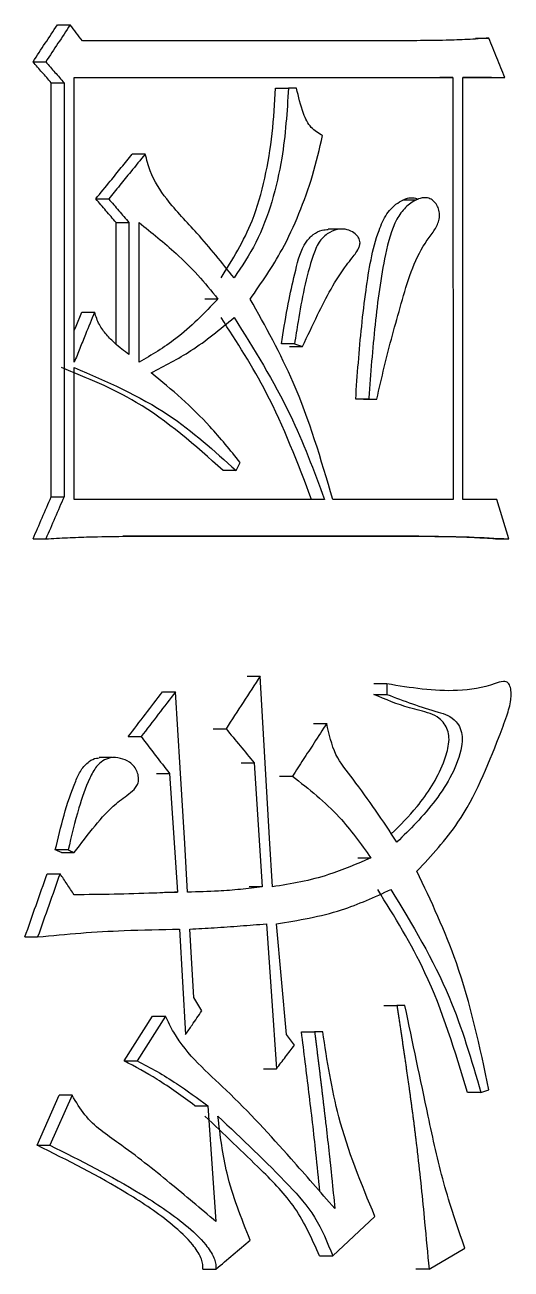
# Model space of a CAD drawing. Header units: millimetres. Extents: x 1953 to 4389, y 564 to 2287.
# Drawn here: x 2978.7 to 2980.7, y 823.92 to 829.02 of the extents above; entities that cross this region are included whole.
import ezdxf

# ---------------------------------------------------------------- set-up
doc = ezdxf.new("R2010")
doc.units = ezdxf.units.MM

msp = doc.modelspace()

# ---------------------------------------------------------------- linework, layer by layer
at = {"color": 7, "linetype": 'Continuous', "lineweight": 25}
for p, q in [((2978.834, 829.023), (2978.8865, 829.023)), ((2980.3096, 828.9581), (2978.9365, 828.9581)), ((2980.5502, 828.9689), (2980.6049, 828.9689)), ((2978.7341, 828.8716), (2978.7865, 828.8716)), ((2978.809, 828.785), (2978.8615, 828.785)), ((2978.809, 827.0867), (2978.809, 828.785)), ((2978.8615, 828.785), (2978.8615, 827.0867)), ((2978.9032, 828.8067), (2980.4573, 828.8067)), ((2978.9032, 827.6384), (2978.9032, 828.8067)), ((2980.4573, 828.8067), (2980.4028, 828.8067)), ((2980.4573, 828.8067), (2980.4574, 827.0759)), ((2980.4984, 828.8067), (2980.6704, 828.8067)), ((2980.4984, 827.0759), (2980.4984, 828.8067)), ((2980.6155, 828.8067), (2980.4984, 828.8067)), ((2980.6156, 828.8067), (2980.6704, 828.8067)), ((2979.7287, 828.7634), (2979.7824, 828.7634)), ((2979.8154, 828.7634), (2979.7824, 828.7634)), ((2979.1416, 828.4932), (2979.1945, 828.4932)), ((2978.9919, 828.3091), (2979.0447, 828.3091)), ((2980.3058, 828.3043), (2980.2511, 828.3042)), ((2979.075, 827.7124), (2979.075, 828.2117)), ((2979.1278, 828.2117), (2979.1278, 827.6708)), ((2979.1694, 827.6384), (2979.1694, 828.2117)), ((2980.0001, 828.1849), (2979.9458, 828.1849)), ((2979.8071, 827.7141), (2979.7533, 827.7141)), ((2979.8071, 827.7141), (2979.8402, 827.7033)), ((2978.9032, 827.0759), (2978.9032, 827.6168)), ((2980.1123, 827.487), (2980.0582, 827.487)), ((2980.0907, 827.487), (2980.1448, 827.487)), ((2980.1123, 827.487), (2980.1449, 827.487)), ((2979.5674, 827.1948), (2979.514, 827.1948)), ((2979.5674, 827.1948), (2979.584, 827.2273)), ((2978.809, 827.0867), (2978.8615, 827.0867)), ((2979.9308, 827.0759), (2978.9032, 827.0759)), ((2980.4574, 827.0759), (2979.9639, 827.0759)), ((2980.6377, 827.0759), (2980.4984, 827.0759)), ((2978.7341, 826.9136), (2978.7865, 826.9136)), ((2980.2962, 826.9245), (2979.1028, 826.9244)), ((2979.1029, 826.9244), (2980.3506, 826.9245)), ((2980.2963, 826.9245), (2980.3506, 826.9245)), ((2980.632, 826.9136), (2980.6868, 826.9136)), ((2979.6132, 826.3511), (2979.6667, 826.3511)), ((2980.1863, 826.3187), (2980.1321, 826.3187)), ((2980.1863, 826.3187), (2980.1863, 826.2755)), ((2979.2657, 826.2862), (2979.3188, 826.2862)), ((2980.132, 826.2757), (2980.1863, 826.2757)), ((2979.4727, 826.1348), (2979.526, 826.1348)), ((2979.8853, 826.1565), (2979.9392, 826.1565)), ((2979.1248, 826.1023), (2979.1777, 826.1023)), ((2979.0592, 826.0161), (2979.0061, 826.016)), ((2979.5884, 825.9942), (2979.6419, 825.9942)), ((2979.2409, 825.9509), (2979.2939, 825.9509)), ((2979.7451, 825.94), (2979.7989, 825.94)), ((2978.8782, 825.6372), (2978.8256, 825.6372)), ((2978.8507, 825.6263), (2978.9032, 825.6263)), ((2980.0663, 825.6047), (2980.1204, 825.6047)), ((2978.7924, 825.5398), (2978.8449, 825.5398)), ((2979.274, 825.4641), (2979.3271, 825.4641)), ((2979.675, 825.4857), (2979.6214, 825.4857)), ((2978.7008, 825.2802), (2978.7532, 825.2802)), ((2980.1732, 824.999), (2980.2274, 824.999)), ((2980.2602, 824.999), (2980.2274, 824.999)), ((2979.1082, 824.7718), (2979.224, 824.9553)), ((2979.2771, 824.9553), (2979.1611, 824.7718)), ((2979.224, 824.9553), (2979.2771, 824.9553)), ((2979.8359, 824.8908), (2979.8897, 824.8908)), ((2979.9227, 824.8908), (2979.8897, 824.8908)), ((2979.8072, 824.8367), (2979.7741, 824.88)), ((2979.1082, 824.7718), (2979.1611, 824.7718)), ((2979.6792, 824.7394), (2979.7328, 824.7394)), ((2980.5721, 824.642), (2980.5174, 824.642)), ((2980.5721, 824.642), (2980.6049, 824.6528)), ((2978.7508, 824.4256), (2978.8421, 824.6307)), ((2978.8947, 824.6307), (2978.8032, 824.4256)), ((2978.8947, 824.6307), (2978.8421, 824.6307)), ((2979.3982, 824.5879), (2979.4515, 824.5879)), ((2979.4515, 824.5879), (2979.4846, 824.1121)), ((2978.7508, 824.4256), (2978.8032, 824.4256)), ((2979.9639, 823.9713), (2980.1369, 824.1336)), ((2980.3589, 823.9172), (2980.506, 824.0034)), ((2979.4313, 823.9172), (2979.4846, 823.9172)), ((2980.3589, 823.9172), (2980.3045, 823.9172))]:
    msp.add_line(p, q, dxfattribs=at)
at = {"color": 7, "linetype": 'Continuous', "lineweight": 25, "flags": 128}
for points in [[(2980.3096, 828.9581), (2980.2824, 828.9581), (2980.2552, 828.9581)], [(2979.075, 828.2117), (2979.1014, 828.2117), (2979.1278, 828.2117)], [(2979.4928, 827.8981), (2979.4782, 827.8981), (2979.4636, 827.8981), (2979.4395, 827.8981)], [(2978.9032, 827.7683), (2978.9106, 827.7868), (2978.9338, 827.8439)], [(2978.9338, 827.8439), (2978.9601, 827.8439), (2978.9864, 827.8439)], [(2979.7864, 827.7033), (2979.8085, 827.7033), (2979.8243, 827.7033), (2979.8402, 827.7033)], [(2980.6868, 826.9136), (2980.6622, 826.9948), (2980.6377, 827.0759)], [(2979.7163, 825.4857), (2979.7049, 825.6853), (2979.6858, 826.0182), (2979.6667, 826.3511)], [(2979.3686, 825.4641), (2979.3565, 825.6636), (2979.3377, 825.9749), (2979.3188, 826.2862)], [(2979.6419, 825.9942), (2979.6584, 825.74), (2979.675, 825.4857)], [(2979.2939, 825.9509), (2979.3105, 825.7075), (2979.3271, 825.4641)], [(2979.3354, 825.3127), (2979.3479, 825.0963), (2979.3603, 824.88)], [(2979.3935, 825.0314), (2979.3852, 825.172), (2979.3769, 825.3127)], [(2979.6915, 825.3343), (2979.7122, 825.0368), (2979.7328, 824.7394)], [(2979.7741, 824.88), (2979.7535, 825.1071), (2979.7328, 825.3343)], [(2979.4266, 824.9773), (2979.4101, 825.0044), (2979.3935, 825.0314)], [(2979.91, 823.9713), (2979.9236, 823.9713), (2979.9372, 823.9713), (2979.9639, 823.9713)]]:
    msp.add_lwpolyline(points, dxfattribs=at)
at = {"color": 7, "linetype": 'Continuous', "lineweight": 25}
for points, knots in [([(2978.7341, 828.8716), (2978.7507, 828.8968), (2978.784, 828.9473), (2978.8173, 828.9978), (2978.834, 829.023)], [0, 0, 0, 0, 0.5, 1, 1, 1, 1]), ([(2978.8865, 829.023), (2978.8699, 828.9978), (2978.8365, 828.9473), (2978.8032, 828.8968), (2978.7865, 828.8716)], [0, 0, 0, 0, 0.499999, 1, 1, 1, 1]), ([(2978.9365, 828.9581), (2978.9282, 828.9689), (2978.9115, 828.9905), (2978.8948, 829.0122), (2978.8865, 829.023)], [0, 0, 0, 0, 0.499999, 1, 1, 1, 1]), ([(2980.6049, 828.9689), (2980.5757, 828.9668), (2980.5174, 828.9625), (2980.4189, 828.959), (2980.3496, 828.9585), (2980.3096, 828.9581)], [0, 0, 0, 0, 0.297192, 0.594407, 1, 1, 1, 1]), ([(2980.6704, 828.8067), (2980.6595, 828.8337), (2980.6377, 828.8878), (2980.6158, 828.9419), (2980.6049, 828.9689)], [0, 0, 0, 0, 0.499999, 1, 1, 1, 1]), ([(2978.809, 828.785), (2978.7965, 828.7994), (2978.7716, 828.8283), (2978.7466, 828.8571), (2978.7341, 828.8716)], [0, 0, 0, 0, 0.5, 1, 1, 1, 1]), ([(2978.7865, 828.8716), (2978.799, 828.8571), (2978.824, 828.8283), (2978.849, 828.7994), (2978.8615, 828.785)], [0, 0, 0, 0, 0.499996, 1, 1, 1, 1]), ([(2979.5056, 827.9845), (2979.5527, 828.06), (2979.631, 828.1856), (2979.6879, 828.3938), (2979.719, 828.5766), (2979.7254, 828.701), (2979.7287, 828.7634)], [0, 0, 0, 0, 0.3334234, 0.554109, 0.7766599, 1, 1, 1, 1]), ([(2979.7824, 828.7634), (2979.7763, 828.6671), (2979.7663, 828.5089), (2979.7171, 828.2966), (2979.6549, 828.127), (2979.5908, 828.0317), (2979.559, 827.9845)], [0, 0, 0, 0, 0.3443941, 0.5659658, 0.7849961, 1, 1, 1, 1]), ([(2979.9226, 828.5687), (2979.9059, 828.5783), (2979.8716, 828.5981), (2979.8362, 828.6712), (2979.8233, 828.7282), (2979.8154, 828.7634)], [0, 0, 0, 0, 0.267237, 0.548075, 1, 1, 1, 1]), ([(2979.6252, 827.8979), (2979.6712, 827.964), (2979.7474, 828.0735), (2979.8274, 828.2481), (2979.884, 828.4043), (2979.9097, 828.5138), (2979.9226, 828.5687)], [0, 0, 0, 0, 0.334937, 0.554746, 0.776585, 1, 1, 1, 1]), ([(2978.9919, 828.3091), (2979.0117, 828.3334), (2979.0465, 828.3762), (2979.0964, 828.4376), (2979.1264, 828.4746), (2979.1415, 828.4931)], [0, 0, 0, 0, 0.396447, 0.698224, 1, 1, 1, 1]), ([(2979.1944, 828.4931), (2979.1747, 828.4688), (2979.1398, 828.426), (2979.0899, 828.3646), (2979.0598, 828.3276), (2979.0447, 828.3091)], [0, 0, 0, 0, 0.3962, 0.6981, 1, 1, 1, 1]), ([(2979.559, 827.9845), (2979.5093, 828.0468), (2979.4201, 828.1586), (2979.2918, 828.2886), (2979.2185, 828.4012), (2979.2007, 828.4695), (2979.1946, 828.4931)], [0, 0, 0, 0, 0.381447, 0.683524, 0.890528, 1, 1, 1, 1]), ([(2979.075, 828.2117), (2979.0611, 828.2279), (2979.0335, 828.2604), (2979.0058, 828.2928), (2978.9919, 828.3091)], [0, 0, 0, 0, 0.499999, 1, 1, 1, 1]), ([(2979.0447, 828.3091), (2979.0585, 828.2928), (2979.0863, 828.2604), (2979.114, 828.2279), (2979.1278, 828.2117)], [0, 0, 0, 0, 0.499998, 1, 1, 1, 1]), ([(2980.0581, 827.487), (2980.0616, 827.5369), (2980.072, 827.6867), (2980.0953, 827.9193), (2980.1302, 828.1273), (2980.1828, 828.2509), (2980.2274, 828.2934), (2980.2664, 828.3122), (2980.2921, 828.3146), (2980.3073, 828.3118), (2980.3129, 828.3072), (2980.3133, 828.3069)], [0, 0, 0, 0, 0.1574476, 0.4724782, 0.7377528, 0.8191348, 0.9015133, 0.9454183, 0.9744247, 0.9981427, 1, 1, 1, 1]), ([(2980.1449, 827.487), (2980.1548, 827.5311), (2980.1848, 827.6635), (2980.2438, 827.8788), (2980.3021, 828.0758), (2980.3747, 828.1695), (2980.3965, 828.2059), (2980.4034, 828.238), (2980.4008, 828.2624), (2980.3917, 828.2845), (2980.3771, 828.3023), (2980.3584, 828.3129), (2980.3344, 828.315), (2980.3009, 828.3046), (2980.2607, 828.2761), (2980.2091, 828.2033), (2980.167, 828.0361), (2980.1349, 827.7904), (2980.1189, 827.5907), (2980.1124, 827.4887), (2980.1123, 827.487)], [0, 0, 0, 0, 0.07376, 0.221291, 0.369161, 0.400761, 0.427212, 0.440277, 0.453391, 0.466052, 0.479506, 0.492813, 0.505075, 0.525102, 0.558597, 0.593335, 0.676611, 0.83455, 0.997228, 1, 1, 1, 1]), ([(2979.1694, 828.2117), (2979.2208, 828.1705), (2979.3043, 828.1035), (2979.4119, 827.9976), (2979.4658, 827.9313), (2979.4928, 827.8981)], [0, 0, 0, 0, 0.443463, 0.720804, 1, 1, 1, 1]), ([(2979.7533, 827.7141), (2979.7553, 827.7263), (2979.7652, 827.7872), (2979.7815, 827.8895), (2979.812, 828.0157), (2979.8358, 828.1154), (2979.883, 828.1646), (2979.9157, 828.1819), (2979.9374, 828.183), (2979.9458, 828.1834)], [0, 0, 0, 0, 0.066436, 0.332221, 0.554773, 0.778299, 0.862629, 0.946565, 1, 1, 1, 1]), ([(2979.8402, 827.7033), (2979.8605, 827.7466), (2979.9148, 827.862), (2979.98, 827.9878), (2980.0417, 828.0639), (2980.0599, 828.0878), (2980.0712, 828.1066), (2980.076, 828.1231), (2980.0761, 828.1347), (2980.0724, 828.1466), (2980.0626, 828.1609), (2980.0433, 828.176), (2980.0152, 828.1862), (2979.9788, 828.1842), (2979.9403, 828.1678), (2979.9032, 828.131), (2979.8576, 828.0087), (2979.8314, 827.867), (2979.8119, 827.7446), (2979.8071, 827.7141)], [0, 0, 0, 0, 0.125302, 0.334347, 0.369116, 0.392006, 0.415961, 0.426676, 0.435655, 0.44463, 0.458341, 0.481396, 0.513091, 0.54477, 0.589295, 0.633614, 0.685428, 0.92175, 1, 1, 1, 1]), ([(2979.4928, 827.8981), (2979.4372, 827.8405), (2979.3384, 827.7382), (2979.2208, 827.6688), (2979.1694, 827.6384)], [0, 0, 0, 0, 0.563044, 1, 1, 1, 1]), ([(2979.9639, 827.0759), (2979.9159, 827.2395), (2979.8307, 827.5299), (2979.6877, 827.7861), (2979.6252, 827.8979)], [0, 0, 0, 0, 0.563329, 1, 1, 1, 1]), ([(2978.9864, 827.8439), (2978.9741, 827.8135), (2978.9541, 827.7641), (2978.9264, 827.6956), (2978.9109, 827.6574), (2978.9032, 827.6384)], [0, 0, 0, 0, 0.443636, 0.721817, 1, 1, 1, 1]), ([(2979.1278, 827.6708), (2979.108, 827.6852), (2979.0753, 827.7089), (2979.0355, 827.7516), (2979.0036, 827.7921), (2978.9922, 827.8265), (2978.9864, 827.8439)], [0, 0, 0, 0, 0.333513, 0.552424, 0.773916, 1, 1, 1, 1]), ([(2979.2192, 827.5951), (2979.2744, 827.6236), (2979.3618, 827.6687), (2979.4729, 827.7501), (2979.5303, 827.7982), (2979.5591, 827.8223)], [0, 0, 0, 0, 0.459963, 0.729487, 1, 1, 1, 1]), ([(2979.8769, 827.0759), (2979.8202, 827.2253), (2979.7195, 827.4905), (2979.5706, 827.7215), (2979.5057, 827.8223)], [0, 0, 0, 0, 0.563635, 1, 1, 1, 1]), ([(2979.5591, 827.8223), (2979.6405, 827.6923), (2979.7867, 827.4588), (2979.8866, 827.1935), (2979.9308, 827.0759)], [0, 0, 0, 0, 0.5563759, 1, 1, 1, 1]), ([(2979.514, 827.1948), (2979.3993, 827.2968), (2979.1964, 827.4773), (2978.9555, 827.5745), (2978.8506, 827.6168)], [0, 0, 0, 0, 0.564694, 1, 1, 1, 1]), ([(2978.9032, 827.6168), (2979.0362, 827.5597), (2979.2759, 827.4569), (2979.4776, 827.2755), (2979.5674, 827.1948)], [0, 0, 0, 0, 0.555128, 1, 1, 1, 1]), ([(2979.584, 827.2273), (2979.5435, 827.2775), (2979.468, 827.3709), (2979.3442, 827.4916), (2979.261, 827.5606), (2979.2192, 827.5951)], [0, 0, 0, 0, 0.3660862, 0.682145, 1, 1, 1, 1]), ([(2978.7341, 826.9136), (2978.7466, 826.9425), (2978.7716, 827.0002), (2978.7965, 827.0579), (2978.809, 827.0867)], [0, 0, 0, 0, 0.499998, 1, 1, 1, 1]), ([(2978.8615, 827.0867), (2978.849, 827.0579), (2978.824, 827.0002), (2978.799, 826.9425), (2978.7865, 826.9136)], [0, 0, 0, 0, 0.499999, 1, 1, 1, 1]), ([(2978.7865, 826.9136), (2978.8162, 826.9154), (2978.8756, 826.9189), (2978.9811, 826.9228), (2979.0568, 826.9238), (2979.1029, 826.9244)], [0, 0, 0, 0, 0.281466, 0.562942, 1, 1, 1, 1]), ([(2980.6319, 826.9136), (2980.6032, 826.9153), (2980.5458, 826.9186), (2980.434, 826.9232), (2980.3507, 826.9239), (2980.2962, 826.9245)], [0, 0, 0, 0, 0.256951, 0.513908, 1, 1, 1, 1]), ([(2980.3506, 826.9245), (2980.3795, 826.9242), (2980.4371, 826.9238), (2980.5492, 826.9213), (2980.6323, 826.9167), (2980.6868, 826.9136)], [0, 0, 0, 0, 0.256617, 0.51324, 1, 1, 1, 1]), ([(2979.6667, 826.3511), (2979.6433, 826.3151), (2979.5964, 826.243), (2979.5495, 826.1708), (2979.526, 826.1348)], [0, 0, 0, 0, 0.5, 1, 1, 1, 1]), ([(2980.3095, 825.5506), (2980.3689, 825.6143), (2980.5131, 825.7687), (2980.6105, 826.0085), (2980.6763, 826.1796), (2980.6942, 826.2388), (2980.6963, 826.2789), (2980.6946, 826.2996), (2980.6894, 826.3149), (2980.6835, 826.3233), (2980.6745, 826.3282), (2980.6561, 826.3297), (2980.5913, 826.3046), (2980.4315, 826.2784), (2980.283, 826.3028), (2980.1863, 826.3187)], [0, 0, 0, 0, 0.18643, 0.452553, 0.51374, 0.559549, 0.574941, 0.592678, 0.599953, 0.607307, 0.613653, 0.622621, 0.650043, 0.772099, 1, 1, 1, 1]), ([(2979.1248, 826.1023), (2979.1483, 826.133), (2979.1953, 826.1943), (2979.2422, 826.2556), (2979.2657, 826.2862)], [0, 0, 0, 0, 0.5, 1, 1, 1, 1]), ([(2979.3188, 826.2862), (2979.2953, 826.2556), (2979.2483, 826.1943), (2979.2012, 826.133), (2979.1777, 826.1023)], [0, 0, 0, 0, 0.5, 1, 1, 1, 1]), ([(2980.2042, 825.7028), (2980.2404, 825.739), (2980.3241, 825.8226), (2980.4039, 825.9477), (2980.4376, 826.0507), (2980.4426, 826.0973), (2980.4366, 826.1297), (2980.4222, 826.1566), (2980.3982, 826.1819), (2980.3491, 826.2046), (2980.2564, 826.2229), (2980.1806, 826.2551), (2980.1321, 826.2757)], [0, 0, 0, 0, 0.182177, 0.420043, 0.497442, 0.536964, 0.569768, 0.602515, 0.638391, 0.691417, 0.802387, 1, 1, 1, 1]), ([(2980.1863, 826.2757), (2980.2559, 826.2492), (2980.3383, 826.2178), (2980.4365, 826.1923), (2980.4683, 826.1682), (2980.4888, 826.1368), (2980.4977, 826.1005), (2980.4903, 826.0335), (2980.4378, 825.9025), (2980.3379, 825.7773), (2980.2541, 825.6956), (2980.2274, 825.6696)], [0, 0, 0, 0, 0.266852, 0.315952, 0.365722, 0.40082, 0.436128, 0.478331, 0.60435, 0.873952, 1, 1, 1, 1]), ([(2979.526, 826.1348), (2979.5453, 826.1113), (2979.584, 826.0645), (2979.6226, 826.0176), (2979.6419, 825.9942)], [0, 0, 0, 0, 0.499998, 1, 1, 1, 1]), ([(2979.9392, 826.1565), (2979.9219, 826.1298), (2979.8899, 826.0804), (2979.8431, 826.0082), (2979.8136, 825.9628), (2979.7989, 825.94)], [0, 0, 0, 0, 0.36988, 0.68494, 1, 1, 1, 1]), ([(2980.2274, 825.6696), (2980.1695, 825.7568), (2980.0888, 825.8783), (2979.9684, 826.0248), (2979.9491, 826.1122), (2979.9393, 826.1564)], [0, 0, 0, 0, 0.557182, 0.776269, 1, 1, 1, 1]), ([(2979.1777, 826.1023), (2979.1971, 826.0771), (2979.2358, 826.0266), (2979.2746, 825.9761), (2979.2939, 825.9509)], [0, 0, 0, 0, 0.499998, 1, 1, 1, 1]), ([(2978.8256, 825.6372), (2978.8369, 825.6853), (2978.8594, 825.7816), (2978.896, 825.8905), (2978.9297, 825.9665), (2978.9597, 825.9993), (2978.9875, 826.0146), (2979.0022, 826.0147), (2979.0062, 826.0147)], [0, 0, 0, 0, 0.328011, 0.656843, 0.771049, 0.887095, 0.969251, 1, 1, 1, 1]), ([(2978.9032, 825.6263), (2978.9313, 825.6636), (2978.9847, 825.7347), (2979.0613, 825.8204), (2979.1246, 825.8642), (2979.1583, 825.8932), (2979.1678, 825.9173), (2979.1678, 825.9376), (2979.1619, 825.9591), (2979.1493, 825.9811), (2979.1264, 826.0018), (2979.0926, 826.015), (2979.0541, 826.0187), (2979.02, 826.0043), (2978.9893, 825.9766), (2978.9554, 825.9102), (2978.9154, 825.7957), (2978.8918, 825.6951), (2978.8782, 825.6372)], [0, 0, 0, 0, 0.140265, 0.267253, 0.34565, 0.385196, 0.401729, 0.418248, 0.440927, 0.464428, 0.491888, 0.53456, 0.581082, 0.616632, 0.65201, 0.706896, 0.831302, 1, 1, 1, 1]), ([(2979.7989, 825.94), (2979.8657, 825.8876), (2979.986, 825.7931), (2980.079, 825.6628), (2980.1204, 825.6047)], [0, 0, 0, 0, 0.554889, 1, 1, 1, 1]), ([(2978.8507, 825.6264), (2978.8485, 825.6273), (2978.8442, 825.6292), (2978.8358, 825.6328), (2978.8297, 825.6355), (2978.8256, 825.6372)], [0, 0, 0, 0, 0.259206, 0.518413, 1, 1, 1, 1]), ([(2978.8782, 825.6372), (2978.8803, 825.6363), (2978.8856, 825.634), (2978.8939, 825.6304), (2978.9001, 825.6277), (2978.9032, 825.6264)], [0, 0, 0, 0, 0.25891, 0.629455, 1, 1, 1, 1]), ([(2980.1204, 825.6047), (2980.0631, 825.5798), (2979.9692, 825.5388), (2979.8327, 825.5046), (2979.7552, 825.4921), (2979.7163, 825.4857)], [0, 0, 0, 0, 0.438459, 0.718604, 1, 1, 1, 1]), ([(2978.7008, 825.2802), (2978.7161, 825.3235), (2978.7466, 825.41), (2978.7771, 825.4966), (2978.7924, 825.5398)], [0, 0, 0, 0, 0.500001, 1, 1, 1, 1]), ([(2978.8449, 825.5398), (2978.8296, 825.4966), (2978.799, 825.41), (2978.7685, 825.3235), (2978.7532, 825.2802)], [0, 0, 0, 0, 0.5, 1, 1, 1, 1]), ([(2978.9032, 825.4533), (2978.8935, 825.4677), (2978.874, 825.4966), (2978.8546, 825.5254), (2978.8449, 825.5398)], [0, 0, 0, 0, 0.4999992, 1, 1, 1, 1]), ([(2980.6049, 824.6528), (2980.5673, 824.83), (2980.5006, 825.1446), (2980.3676, 825.4272), (2980.3095, 825.5506)], [0, 0, 0, 0, 0.563398, 1, 1, 1, 1]), ([(2979.3271, 825.4641), (2979.2946, 825.4627), (2979.2079, 825.459), (2979.0666, 825.4548), (2978.9577, 825.4538), (2978.9032, 825.4533)], [0, 0, 0, 0, 0.230465, 0.615194, 1, 1, 1, 1]), ([(2979.675, 825.4857), (2979.6451, 825.4822), (2979.5853, 825.4751), (2979.4832, 825.4666), (2979.4108, 825.465), (2979.3686, 825.4641)], [0, 0, 0, 0, 0.293913, 0.587864, 1, 1, 1, 1]), ([(2979.7328, 825.3343), (2979.823, 825.3489), (2979.9844, 825.375), (2980.1358, 825.4444), (2980.2027, 825.475)], [0, 0, 0, 0, 0.558486, 1, 1, 1, 1]), ([(2980.5174, 824.642), (2980.4662, 824.8103), (2980.3755, 825.1088), (2980.2174, 825.3638), (2980.1484, 825.475)], [0, 0, 0, 0, 0.563939, 1, 1, 1, 1]), ([(2980.2027, 825.475), (2980.2894, 825.3319), (2980.4455, 825.0744), (2980.5332, 824.775), (2980.5721, 824.642)], [0, 0, 0, 0, 0.555779, 1, 1, 1, 1]), ([(2978.7532, 825.2802), (2978.8122, 825.286), (2978.9304, 825.2976), (2979.1246, 825.3083), (2979.2595, 825.3111), (2979.3354, 825.3127)], [0, 0, 0, 0, 0.304303, 0.608646, 1, 1, 1, 1]), ([(2979.3769, 825.3127), (2979.4105, 825.3145), (2979.4799, 825.3182), (2979.5847, 825.3254), (2979.6559, 825.3313), (2979.6915, 825.3343)], [0, 0, 0, 0, 0.320034, 0.659996, 1, 1, 1, 1]), ([(2980.2274, 824.999), (2980.2278, 824.996), (2980.2287, 824.99), (2980.2301, 824.9811), (2980.2314, 824.9721), (2980.2328, 824.9632), (2980.2341, 824.9542), (2980.2355, 824.9453), (2980.2368, 824.9363), (2980.2381, 824.9274), (2980.2395, 824.9184), (2980.2408, 824.9095), (2980.2426, 824.8976), (2980.2448, 824.8826), (2980.247, 824.8677), (2980.2493, 824.8528), (2980.2515, 824.8379), (2980.2541, 824.82), (2980.2567, 824.8021), (2980.2594, 824.7842), (2980.262, 824.7662), (2980.2646, 824.7483), (2980.268, 824.7244), (2980.2723, 824.6946), (2980.2765, 824.6647), (2980.2798, 824.6408), (2980.2822, 824.6228), (2980.2847, 824.6049), (2980.2871, 824.5869), (2980.2895, 824.569), (2980.2919, 824.551), (2980.2942, 824.533), (2980.2966, 824.5151), (2980.2989, 824.4971), (2980.3011, 824.4791), (2980.3034, 824.4611), (2980.3052, 824.4461), (2980.3077, 824.4252), (2980.3152, 824.3621), (2980.327, 824.254), (2980.3428, 824.0936), (2980.353, 823.9813), (2980.3589, 823.9172)], [0, 0, 0, 0, 0.008314, 0.016628, 0.024942, 0.033256, 0.04157, 0.049884, 0.058198, 0.066512, 0.074827, 0.083141, 0.091455, 0.108083, 0.124711, 0.133025, 0.149653, 0.166281, 0.182909, 0.199537, 0.216166, 0.232794, 0.249422, 0.282678, 0.315934, 0.332562, 0.349191, 0.365819, 0.382447, 0.399075, 0.415703, 0.432331, 0.448959, 0.465587, 0.482216, 0.498844, 0.515472, 0.523786, 0.557042, 0.690072, 0.823098, 1, 1, 1, 1]), ([(2980.506, 824.0034), (2980.4754, 824.092), (2980.4145, 824.2684), (2980.3428, 824.6047), (2980.2918, 824.8478), (2980.2602, 824.9989)], [0, 0, 0, 0, 0.276136, 0.550092, 1, 1, 1, 1]), ([(2979.9721, 824.166), (2979.9125, 824.2343), (2979.7674, 824.4006), (2979.5493, 824.6409), (2979.3487, 824.8097), (2979.2882, 824.9328), (2979.2771, 824.9553)], [0, 0, 0, 0, 0.257956, 0.627877, 0.931924, 1, 1, 1, 1]), ([(2979.3603, 824.88), (2979.3692, 824.893), (2979.3846, 824.9157), (2979.4067, 824.9481), (2979.42, 824.9676), (2979.4266, 824.9773)], [0, 0, 0, 0, 0.400146, 0.700073, 1, 1, 1, 1]), ([(2979.9112, 824.2355), (2979.9059, 824.2883), (2979.8925, 824.4242), (2979.8665, 824.6425), (2979.846, 824.808), (2979.8358, 824.8908)], [0, 0, 0, 0, 0.241308, 0.620646, 1, 1, 1, 1]), ([(2979.8897, 824.8908), (2979.89, 824.8884), (2979.8906, 824.8837), (2979.8915, 824.8766), (2979.8922, 824.8707), (2979.8929, 824.8648), (2979.8937, 824.8589), (2979.8944, 824.8529), (2979.8951, 824.847), (2979.8957, 824.8423), (2979.8968, 824.834), (2979.8978, 824.8257), (2979.8993, 824.8139), (2979.9004, 824.8044), (2979.9019, 824.7926), (2979.9031, 824.7832), (2979.9045, 824.7713), (2979.906, 824.7595), (2979.9074, 824.7477), (2979.9089, 824.7358), (2979.9103, 824.724), (2979.9118, 824.7122), (2979.9132, 824.7003), (2979.9144, 824.6909), (2979.9158, 824.679), (2979.9169, 824.6696), (2979.9184, 824.6577), (2979.9198, 824.6459), (2979.9212, 824.634), (2979.9226, 824.6222), (2979.9237, 824.6127), (2979.9251, 824.6009), (2979.9265, 824.589), (2979.9279, 824.5772), (2979.9293, 824.5654), (2979.9304, 824.5559), (2979.9317, 824.544), (2979.9336, 824.5275), (2979.9396, 824.4753), (2979.9457, 824.4232), (2979.9511, 824.3758), (2979.9527, 824.3616), (2979.9558, 824.3331), (2979.9626, 824.268), (2979.9683, 824.2075), (2979.9722, 824.166)], [0, 0, 0, 0, 0.009808, 0.019616, 0.029425, 0.034329, 0.044137, 0.053945, 0.058849, 0.068658, 0.073562, 0.093178, 0.102986, 0.122603, 0.132411, 0.152028, 0.161836, 0.181452, 0.201069, 0.210877, 0.230494, 0.25011, 0.259918, 0.279535, 0.289343, 0.308959, 0.318768, 0.338384, 0.358001, 0.367809, 0.387425, 0.397234, 0.41685, 0.436466, 0.446275, 0.465891, 0.475699, 0.495316, 0.534549, 0.691481, 0.711097, 0.730714, 0.75033, 0.828797, 1, 1, 1, 1]), ([(2980.1369, 824.1336), (2980.0815, 824.2676), (2979.9817, 824.509), (2979.9409, 824.7732), (2979.9227, 824.8908)], [0, 0, 0, 0, 0.554954, 1, 1, 1, 1]), ([(2979.7328, 824.7394), (2979.7452, 824.7556), (2979.77, 824.788), (2979.7948, 824.8205), (2979.8072, 824.8367)], [0, 0, 0, 0, 0.499999, 1, 1, 1, 1]), ([(2979.3982, 824.5879), (2979.3728, 824.6067), (2979.3219, 824.6442), (2979.2265, 824.7085), (2979.1536, 824.7475), (2979.1082, 824.7718)], [0, 0, 0, 0, 0.273256, 0.54658, 1, 1, 1, 1]), ([(2979.1611, 824.7718), (2979.1886, 824.7576), (2979.2437, 824.7292), (2979.341, 824.6683), (2979.409, 824.6188), (2979.4515, 824.5879)], [0, 0, 0, 0, 0.273067, 0.546131, 1, 1, 1, 1]), ([(2979.4846, 824.1121), (2979.4218, 824.1654), (2979.2909, 824.2763), (2979.1116, 824.419), (2978.9599, 824.5191), (2978.9111, 824.6027), (2978.8947, 824.6307)], [0, 0, 0, 0, 0.31366, 0.654046, 0.883874, 1, 1, 1, 1]), ([(2979.91, 823.9713), (2979.8795, 824.0396), (2979.8191, 824.1751), (2979.6437, 824.3516), (2979.5169, 824.4715), (2979.4396, 824.5447)], [0, 0, 0, 0, 0.284255, 0.563934, 1, 1, 1, 1]), ([(2979.4929, 824.5447), (2979.5916, 824.4517), (2979.7295, 824.3219), (2979.8979, 824.1358), (2979.9418, 824.0265), (2979.9639, 823.9713)], [0, 0, 0, 0, 0.555127, 0.77558, 1, 1, 1, 1]), ([(2979.6254, 824.0363), (2979.5891, 824.1261), (2979.5238, 824.2882), (2979.5024, 824.4656), (2979.4929, 824.5446)], [0, 0, 0, 0, 0.55469, 1, 1, 1, 1]), ([(2979.4313, 823.9172), (2979.4311, 823.9255), (2979.4306, 823.9415), (2979.4189, 823.9773), (2979.3793, 824.0338), (2979.2796, 824.1251), (2979.0675, 824.2672), (2978.8762, 824.3629), (2978.7508, 824.4256)], [0, 0, 0, 0, 0.025193, 0.049239, 0.116377, 0.247655, 0.506794, 1, 1, 1, 1]), ([(2978.8032, 824.4256), (2978.9288, 824.3629), (2979.1203, 824.2672), (2979.3327, 824.1252), (2979.4326, 824.0339), (2979.4722, 823.9773), (2979.4839, 823.9415), (2979.4844, 823.9255), (2979.4846, 823.9172)], [0, 0, 0, 0, 0.493284, 0.752435, 0.883694, 0.950802, 0.974829, 1, 1, 1, 1]), ([(2979.4846, 823.9172), (2979.5081, 823.9371), (2979.555, 823.9767), (2979.6019, 824.0164), (2979.6254, 824.0363)], [0, 0, 0, 0, 0.500003, 1, 1, 1, 1])]:
    msp.add_open_spline(points, degree=3, knots=knots, dxfattribs=at)

doc.saveas('drawing.dxf')
